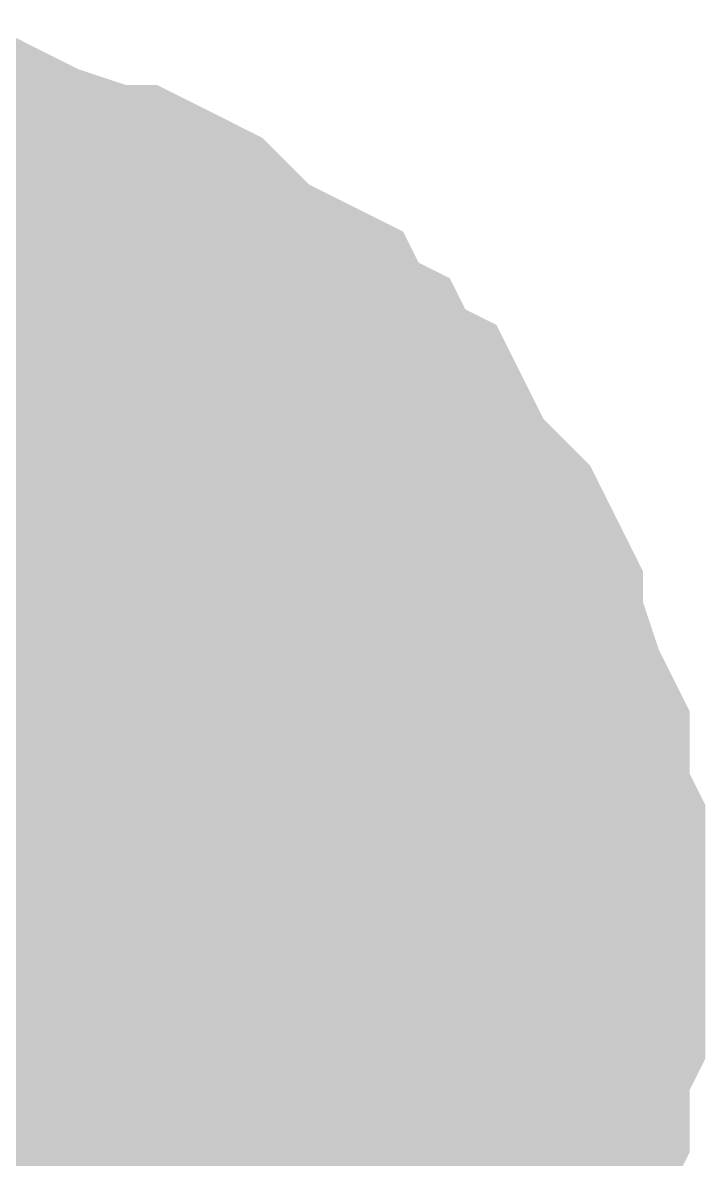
# Model space of a CAD drawing. Header units: inches. Extents: x 0 to 9.51, y -0.01 to 7.51.
# Drawn here: x 5.80643 to 5.8258, y 2.59334 to 2.62559 of the extents above; entities that cross this region are included whole.
import ezdxf

# ---------------------------------------------------------------- set-up
doc = ezdxf.new("R2010")
doc.units = ezdxf.units.IN
doc.header["$MEASUREMENT"] = 0
doc.layers.add('Sheet', color=255, linetype='Continuous')

msp = doc.modelspace()

# ---------------------------------------------------------------- linework, layer by layer
at = {"layer": 'Sheet'}
for points in [[(5.800005, 2.619693, 0.0118, 0.0118, 0), (5.800889, 2.619693, 0.0118, 0.0118, 0), (5.802215, 2.619693, 0.0118, 0.0118, 0), (5.803099, 2.619251, 0.0118, 0.0118, 0), (5.803984, 2.619251, 0.0118, 0.0118, 0), (5.804868, 2.619251, 0.0118, 0.0118, 0), (5.805752, 2.618809, 0.0118, 0.0118, 0), (5.807078, 2.618367, 0.0118, 0.0118, 0), (5.807963, 2.617925, 0.0118, 0.0118, 0), (5.808847, 2.617925, 0.0118, 0.0118, 0), (5.809731, 2.617482, 0.0118, 0.0118, 0), (5.810173, 2.61704, 0.0118, 0.0118, 0), (5.811057, 2.616156, 0.0118, 0.0118, 0), (5.811942, 2.615713, 0.0118, 0.0118, 0), (5.812826, 2.615271, 0.0118, 0.0118, 0), (5.813268, 2.614387, 0.0118, 0.0118, 0), (5.814152, 2.613945, 0.0118, 0.0118, 0), (5.814594, 2.61306, 0.0118, 0.0118, 0), (5.815478, 2.612618, 0.0118, 0.0118, 0), (5.815921, 2.611733, 0.0118, 0.0118, 0), (5.816363, 2.610849, 0.0118, 0.0118, 0), (5.817247, 2.609965, 0.0118, 0.0118, 0), (5.817689, 2.609522, 0.0118, 0.0118, 0), (5.818131, 2.608638, 0.0118, 0.0118, 0), (5.818131, 2.607754, 0.0118, 0.0118, 0), (5.818573, 2.606869, 0.0118, 0.0118, 0), (5.819015, 2.605542, 0.0118, 0.0118, 0), (5.819457, 2.604658, 0.0118, 0.0118, 0), (5.819457, 2.603774, 0.0118, 0.0118, 0), (5.819457, 2.602889, 0.0118, 0.0118, 0), (5.819899, 2.602005, 0.0118, 0.0118, 0), (5.819899, 2.600678, 0.0118, 0.0118, 0), (5.819899, 2.599794, 0.0118, 0.0118, 0)], [(5.800005, 2.619693, 0.0118, 0.0118, 0), (5.800889, 2.619693, 0.0118, 0.0118, 0), (5.802215, 2.619693, 0.0118, 0.0118, 0), (5.803099, 2.619251, 0.0118, 0.0118, 0), (5.803984, 2.619251, 0.0118, 0.0118, 0), (5.804868, 2.619251, 0.0118, 0.0118, 0), (5.805752, 2.618809, 0.0118, 0.0118, 0), (5.807078, 2.618367, 0.0118, 0.0118, 0), (5.807963, 2.617925, 0.0118, 0.0118, 0), (5.808847, 2.617925, 0.0118, 0.0118, 0), (5.809731, 2.617482, 0.0118, 0.0118, 0), (5.810173, 2.61704, 0.0118, 0.0118, 0), (5.811057, 2.616156, 0.0118, 0.0118, 0), (5.811942, 2.615713, 0.0118, 0.0118, 0), (5.812826, 2.615271, 0.0118, 0.0118, 0), (5.813268, 2.614387, 0.0118, 0.0118, 0), (5.814152, 2.613945, 0.0118, 0.0118, 0), (5.814594, 2.61306, 0.0118, 0.0118, 0), (5.815478, 2.612618, 0.0118, 0.0118, 0), (5.815921, 2.611733, 0.0118, 0.0118, 0), (5.816363, 2.610849, 0.0118, 0.0118, 0), (5.817247, 2.609965, 0.0118, 0.0118, 0), (5.817689, 2.609522, 0.0118, 0.0118, 0), (5.818131, 2.608638, 0.0118, 0.0118, 0), (5.818131, 2.607754, 0.0118, 0.0118, 0), (5.818573, 2.606869, 0.0118, 0.0118, 0), (5.819015, 2.605542, 0.0118, 0.0118, 0), (5.819457, 2.604658, 0.0118, 0.0118, 0), (5.819457, 2.603774, 0.0118, 0.0118, 0), (5.819457, 2.602889, 0.0118, 0.0118, 0), (5.819899, 2.602005, 0.0118, 0.0118, 0), (5.819899, 2.600678, 0.0118, 0.0118, 0), (5.819899, 2.599794, 0.0118, 0.0118, 0)], [(5.800005, 2.619693, 0.0118, 0.0118, 0), (5.800889, 2.619693, 0.0118, 0.0118, 0), (5.802215, 2.619693, 0.0118, 0.0118, 0), (5.803099, 2.619251, 0.0118, 0.0118, 0), (5.803984, 2.619251, 0.0118, 0.0118, 0), (5.804868, 2.619251, 0.0118, 0.0118, 0), (5.805752, 2.618809, 0.0118, 0.0118, 0), (5.807078, 2.618367, 0.0118, 0.0118, 0), (5.807963, 2.617925, 0.0118, 0.0118, 0), (5.808847, 2.617925, 0.0118, 0.0118, 0), (5.809731, 2.617482, 0.0118, 0.0118, 0), (5.810173, 2.61704, 0.0118, 0.0118, 0), (5.811057, 2.616156, 0.0118, 0.0118, 0), (5.811942, 2.615713, 0.0118, 0.0118, 0), (5.812826, 2.615271, 0.0118, 0.0118, 0), (5.813268, 2.614387, 0.0118, 0.0118, 0), (5.814152, 2.613945, 0.0118, 0.0118, 0), (5.814594, 2.61306, 0.0118, 0.0118, 0), (5.815478, 2.612618, 0.0118, 0.0118, 0), (5.815921, 2.611733, 0.0118, 0.0118, 0), (5.816363, 2.610849, 0.0118, 0.0118, 0), (5.817247, 2.609965, 0.0118, 0.0118, 0), (5.817689, 2.609522, 0.0118, 0.0118, 0), (5.818131, 2.608638, 0.0118, 0.0118, 0), (5.818131, 2.607754, 0.0118, 0.0118, 0), (5.818573, 2.606869, 0.0118, 0.0118, 0), (5.819015, 2.605542, 0.0118, 0.0118, 0), (5.819457, 2.604658, 0.0118, 0.0118, 0), (5.819457, 2.603774, 0.0118, 0.0118, 0), (5.819457, 2.602889, 0.0118, 0.0118, 0), (5.819899, 2.602005, 0.0118, 0.0118, 0), (5.819899, 2.600678, 0.0118, 0.0118, 0), (5.819899, 2.599794, 0.0118, 0.0118, 0)], [(5.800005, 2.619693, 0.0118, 0.0118, 0), (5.800889, 2.619693, 0.0118, 0.0118, 0), (5.802215, 2.619693, 0.0118, 0.0118, 0), (5.803099, 2.619251, 0.0118, 0.0118, 0), (5.803984, 2.619251, 0.0118, 0.0118, 0), (5.804868, 2.619251, 0.0118, 0.0118, 0), (5.805752, 2.618809, 0.0118, 0.0118, 0), (5.807078, 2.618367, 0.0118, 0.0118, 0), (5.807963, 2.617925, 0.0118, 0.0118, 0), (5.808847, 2.617925, 0.0118, 0.0118, 0), (5.809731, 2.617482, 0.0118, 0.0118, 0), (5.810173, 2.61704, 0.0118, 0.0118, 0), (5.811057, 2.616156, 0.0118, 0.0118, 0), (5.811942, 2.615713, 0.0118, 0.0118, 0), (5.812826, 2.615271, 0.0118, 0.0118, 0), (5.813268, 2.614387, 0.0118, 0.0118, 0), (5.814152, 2.613945, 0.0118, 0.0118, 0), (5.814594, 2.61306, 0.0118, 0.0118, 0), (5.815478, 2.612618, 0.0118, 0.0118, 0), (5.815921, 2.611733, 0.0118, 0.0118, 0), (5.816363, 2.610849, 0.0118, 0.0118, 0), (5.817247, 2.609965, 0.0118, 0.0118, 0), (5.817689, 2.609522, 0.0118, 0.0118, 0), (5.818131, 2.608638, 0.0118, 0.0118, 0), (5.818131, 2.607754, 0.0118, 0.0118, 0), (5.818573, 2.606869, 0.0118, 0.0118, 0), (5.819015, 2.605542, 0.0118, 0.0118, 0), (5.819457, 2.604658, 0.0118, 0.0118, 0), (5.819457, 2.603774, 0.0118, 0.0118, 0), (5.819457, 2.602889, 0.0118, 0.0118, 0), (5.819899, 2.602005, 0.0118, 0.0118, 0), (5.819899, 2.600678, 0.0118, 0.0118, 0), (5.819899, 2.599794, 0.0118, 0.0118, 0)], [(5.800005, 2.619693, 0.0118, 0.0118, 0), (5.800889, 2.619693, 0.0118, 0.0118, 0), (5.802215, 2.619693, 0.0118, 0.0118, 0), (5.803099, 2.619251, 0.0118, 0.0118, 0), (5.803984, 2.619251, 0.0118, 0.0118, 0), (5.804868, 2.619251, 0.0118, 0.0118, 0), (5.805752, 2.618809, 0.0118, 0.0118, 0), (5.807078, 2.618367, 0.0118, 0.0118, 0), (5.807963, 2.617925, 0.0118, 0.0118, 0), (5.808847, 2.617925, 0.0118, 0.0118, 0), (5.809731, 2.617482, 0.0118, 0.0118, 0), (5.810173, 2.61704, 0.0118, 0.0118, 0), (5.811057, 2.616156, 0.0118, 0.0118, 0), (5.811942, 2.615713, 0.0118, 0.0118, 0), (5.812826, 2.615271, 0.0118, 0.0118, 0), (5.813268, 2.614387, 0.0118, 0.0118, 0), (5.814152, 2.613945, 0.0118, 0.0118, 0), (5.814594, 2.61306, 0.0118, 0.0118, 0), (5.815478, 2.612618, 0.0118, 0.0118, 0), (5.815921, 2.611733, 0.0118, 0.0118, 0), (5.816363, 2.610849, 0.0118, 0.0118, 0), (5.817247, 2.609965, 0.0118, 0.0118, 0), (5.817689, 2.609522, 0.0118, 0.0118, 0), (5.818131, 2.608638, 0.0118, 0.0118, 0), (5.818131, 2.607754, 0.0118, 0.0118, 0), (5.818573, 2.606869, 0.0118, 0.0118, 0), (5.819015, 2.605542, 0.0118, 0.0118, 0), (5.819457, 2.604658, 0.0118, 0.0118, 0), (5.819457, 2.603774, 0.0118, 0.0118, 0), (5.819457, 2.602889, 0.0118, 0.0118, 0), (5.819899, 2.602005, 0.0118, 0.0118, 0), (5.819899, 2.600678, 0.0118, 0.0118, 0), (5.819899, 2.599794, 0.0118, 0.0118, 0)], [(5.803984, 2.619251, 0.0039, 0.0039, 0), (5.804868, 2.619251, 0.0039, 0.0039, 0), (5.805752, 2.618809, 0.0039, 0.0039, 0), (5.807078, 2.618367, 0.0039, 0.0039, 0), (5.807963, 2.617925, 0.0039, 0.0039, 0), (5.808847, 2.617925, 0.0039, 0.0039, 0), (5.809731, 2.617482, 0.0039, 0.0039, 0), (5.810173, 2.61704, 0.0039, 0.0039, 0), (5.811057, 2.616156, 0.0039, 0.0039, 0), (5.811942, 2.615713, 0.0039, 0.0039, 0), (5.812826, 2.615271, 0.0039, 0.0039, 0), (5.813268, 2.614387, 0.0039, 0.0039, 0), (5.814152, 2.613945, 0.0039, 0.0039, 0), (5.814594, 2.61306, 0.0039, 0.0039, 0), (5.815478, 2.612618, 0.0039, 0.0039, 0), (5.815921, 2.611733, 0.0039, 0.0039, 0), (5.816363, 2.610849, 0.0039, 0.0039, 0), (5.817247, 2.609965, 0.0039, 0.0039, 0), (5.817689, 2.609522, 0.0039, 0.0039, 0), (5.818131, 2.608638, 0.0039, 0.0039, 0), (5.818131, 2.607754, 0.0039, 0.0039, 0), (5.818573, 2.606869, 0.0039, 0.0039, 0), (5.819015, 2.605542, 0.0039, 0.0039, 0), (5.819457, 2.604658, 0.0039, 0.0039, 0), (5.819457, 2.603774, 0.0039, 0.0039, 0), (5.819457, 2.602889, 0.0039, 0.0039, 0), (5.819899, 2.602005, 0.0039, 0.0039, 0), (5.819899, 2.600678, 0.0039, 0.0039, 0), (5.819899, 2.599794, 0.0039, 0.0039, 0)], [(5.803984, 2.619251, 0.0039, 0.0039, 0), (5.804868, 2.619251, 0.0039, 0.0039, 0), (5.805752, 2.618809, 0.0039, 0.0039, 0), (5.807078, 2.618367, 0.0039, 0.0039, 0), (5.807963, 2.617925, 0.0039, 0.0039, 0), (5.808847, 2.617925, 0.0039, 0.0039, 0), (5.809731, 2.617482, 0.0039, 0.0039, 0), (5.810173, 2.61704, 0.0039, 0.0039, 0), (5.811057, 2.616156, 0.0039, 0.0039, 0), (5.811942, 2.615713, 0.0039, 0.0039, 0), (5.812826, 2.615271, 0.0039, 0.0039, 0), (5.813268, 2.614387, 0.0039, 0.0039, 0), (5.814152, 2.613945, 0.0039, 0.0039, 0), (5.814594, 2.61306, 0.0039, 0.0039, 0), (5.815478, 2.612618, 0.0039, 0.0039, 0), (5.815921, 2.611733, 0.0039, 0.0039, 0), (5.816363, 2.610849, 0.0039, 0.0039, 0), (5.817247, 2.609965, 0.0039, 0.0039, 0), (5.817689, 2.609522, 0.0039, 0.0039, 0), (5.818131, 2.608638, 0.0039, 0.0039, 0), (5.818131, 2.607754, 0.0039, 0.0039, 0), (5.818573, 2.606869, 0.0039, 0.0039, 0), (5.819015, 2.605542, 0.0039, 0.0039, 0), (5.819457, 2.604658, 0.0039, 0.0039, 0), (5.819457, 2.603774, 0.0039, 0.0039, 0), (5.819457, 2.602889, 0.0039, 0.0039, 0), (5.819899, 2.602005, 0.0039, 0.0039, 0), (5.819899, 2.600678, 0.0039, 0.0039, 0), (5.819899, 2.599794, 0.0039, 0.0039, 0)], [(5.803984, 2.619251, 0.0039, 0.0039, 0), (5.804868, 2.619251, 0.0039, 0.0039, 0), (5.805752, 2.618809, 0.0039, 0.0039, 0), (5.807078, 2.618367, 0.0039, 0.0039, 0), (5.807963, 2.617925, 0.0039, 0.0039, 0), (5.808847, 2.617925, 0.0039, 0.0039, 0), (5.809731, 2.617482, 0.0039, 0.0039, 0), (5.810173, 2.61704, 0.0039, 0.0039, 0), (5.811057, 2.616156, 0.0039, 0.0039, 0), (5.811942, 2.615713, 0.0039, 0.0039, 0), (5.812826, 2.615271, 0.0039, 0.0039, 0), (5.813268, 2.614387, 0.0039, 0.0039, 0), (5.814152, 2.613945, 0.0039, 0.0039, 0), (5.814594, 2.61306, 0.0039, 0.0039, 0), (5.815478, 2.612618, 0.0039, 0.0039, 0), (5.815921, 2.611733, 0.0039, 0.0039, 0), (5.816363, 2.610849, 0.0039, 0.0039, 0), (5.817247, 2.609965, 0.0039, 0.0039, 0), (5.817689, 2.609522, 0.0039, 0.0039, 0), (5.818131, 2.608638, 0.0039, 0.0039, 0), (5.818131, 2.607754, 0.0039, 0.0039, 0), (5.818573, 2.606869, 0.0039, 0.0039, 0), (5.819015, 2.605542, 0.0039, 0.0039, 0), (5.819457, 2.604658, 0.0039, 0.0039, 0), (5.819457, 2.603774, 0.0039, 0.0039, 0), (5.819457, 2.602889, 0.0039, 0.0039, 0), (5.819899, 2.602005, 0.0039, 0.0039, 0), (5.819899, 2.600678, 0.0039, 0.0039, 0), (5.819899, 2.599794, 0.0039, 0.0039, 0)], [(5.803984, 2.619251, 0.0039, 0.0039, 0), (5.804868, 2.619251, 0.0039, 0.0039, 0), (5.805752, 2.618809, 0.0039, 0.0039, 0), (5.807078, 2.618367, 0.0039, 0.0039, 0), (5.807963, 2.617925, 0.0039, 0.0039, 0), (5.808847, 2.617925, 0.0039, 0.0039, 0), (5.809731, 2.617482, 0.0039, 0.0039, 0), (5.810173, 2.61704, 0.0039, 0.0039, 0), (5.811057, 2.616156, 0.0039, 0.0039, 0), (5.811942, 2.615713, 0.0039, 0.0039, 0), (5.812826, 2.615271, 0.0039, 0.0039, 0), (5.813268, 2.614387, 0.0039, 0.0039, 0), (5.814152, 2.613945, 0.0039, 0.0039, 0), (5.814594, 2.61306, 0.0039, 0.0039, 0), (5.815478, 2.612618, 0.0039, 0.0039, 0), (5.815921, 2.611733, 0.0039, 0.0039, 0), (5.816363, 2.610849, 0.0039, 0.0039, 0), (5.817247, 2.609965, 0.0039, 0.0039, 0), (5.817689, 2.609522, 0.0039, 0.0039, 0), (5.818131, 2.608638, 0.0039, 0.0039, 0), (5.818131, 2.607754, 0.0039, 0.0039, 0), (5.818573, 2.606869, 0.0039, 0.0039, 0), (5.819015, 2.605542, 0.0039, 0.0039, 0), (5.819457, 2.604658, 0.0039, 0.0039, 0), (5.819457, 2.603774, 0.0039, 0.0039, 0), (5.819457, 2.602889, 0.0039, 0.0039, 0), (5.819899, 2.602005, 0.0039, 0.0039, 0), (5.819899, 2.600678, 0.0039, 0.0039, 0), (5.819899, 2.599794, 0.0039, 0.0039, 0)], [(5.803984, 2.619251, 0.0039, 0.0039, 0), (5.804868, 2.619251, 0.0039, 0.0039, 0), (5.805752, 2.618809, 0.0039, 0.0039, 0), (5.807078, 2.618367, 0.0039, 0.0039, 0), (5.807963, 2.617925, 0.0039, 0.0039, 0), (5.808847, 2.617925, 0.0039, 0.0039, 0), (5.809731, 2.617482, 0.0039, 0.0039, 0), (5.810173, 2.61704, 0.0039, 0.0039, 0), (5.811057, 2.616156, 0.0039, 0.0039, 0), (5.811942, 2.615713, 0.0039, 0.0039, 0), (5.812826, 2.615271, 0.0039, 0.0039, 0), (5.813268, 2.614387, 0.0039, 0.0039, 0), (5.814152, 2.613945, 0.0039, 0.0039, 0), (5.814594, 2.61306, 0.0039, 0.0039, 0), (5.815478, 2.612618, 0.0039, 0.0039, 0), (5.815921, 2.611733, 0.0039, 0.0039, 0), (5.816363, 2.610849, 0.0039, 0.0039, 0), (5.817247, 2.609965, 0.0039, 0.0039, 0), (5.817689, 2.609522, 0.0039, 0.0039, 0), (5.818131, 2.608638, 0.0039, 0.0039, 0), (5.818131, 2.607754, 0.0039, 0.0039, 0), (5.818573, 2.606869, 0.0039, 0.0039, 0), (5.819015, 2.605542, 0.0039, 0.0039, 0), (5.819457, 2.604658, 0.0039, 0.0039, 0), (5.819457, 2.603774, 0.0039, 0.0039, 0), (5.819457, 2.602889, 0.0039, 0.0039, 0), (5.819899, 2.602005, 0.0039, 0.0039, 0), (5.819899, 2.600678, 0.0039, 0.0039, 0), (5.819899, 2.599794, 0.0039, 0.0039, 0)], [(5.819899, 2.599794, 0.0118, 0.0118, 0), (5.819899, 2.598909, 0.0118, 0.0118, 0), (5.819899, 2.597583, 0.0118, 0.0118, 0), (5.819457, 2.596698, 0.0118, 0.0118, 0), (5.819457, 2.595814, 0.0118, 0.0118, 0), (5.819457, 2.594929, 0.0118, 0.0118, 0), (5.819015, 2.594045, 0.0118, 0.0118, 0), (5.818573, 2.592718, 0.0118, 0.0118, 0), (5.818131, 2.591834, 0.0118, 0.0118, 0), (5.818131, 2.590949, 0.0118, 0.0118, 0), (5.817689, 2.590065, 0.0118, 0.0118, 0), (5.817247, 2.589623, 0.0118, 0.0118, 0), (5.816363, 2.588738, 0.0118, 0.0118, 0), (5.815921, 2.587854, 0.0118, 0.0118, 0), (5.815478, 2.586969, 0.0118, 0.0118, 0)], [(5.819899, 2.599794, 0.0118, 0.0118, 0), (5.819899, 2.598909, 0.0118, 0.0118, 0), (5.819899, 2.597583, 0.0118, 0.0118, 0), (5.819457, 2.596698, 0.0118, 0.0118, 0), (5.819457, 2.595814, 0.0118, 0.0118, 0), (5.819457, 2.594929, 0.0118, 0.0118, 0), (5.819015, 2.594045, 0.0118, 0.0118, 0), (5.818573, 2.592718, 0.0118, 0.0118, 0), (5.818131, 2.591834, 0.0118, 0.0118, 0), (5.818131, 2.590949, 0.0118, 0.0118, 0), (5.817689, 2.590065, 0.0118, 0.0118, 0), (5.817247, 2.589623, 0.0118, 0.0118, 0), (5.816363, 2.588738, 0.0118, 0.0118, 0), (5.815921, 2.587854, 0.0118, 0.0118, 0), (5.815478, 2.586969, 0.0118, 0.0118, 0)], [(5.819899, 2.599794, 0.0118, 0.0118, 0), (5.819899, 2.598909, 0.0118, 0.0118, 0), (5.819899, 2.597583, 0.0118, 0.0118, 0), (5.819457, 2.596698, 0.0118, 0.0118, 0), (5.819457, 2.595814, 0.0118, 0.0118, 0), (5.819457, 2.594929, 0.0118, 0.0118, 0), (5.819015, 2.594045, 0.0118, 0.0118, 0), (5.818573, 2.592718, 0.0118, 0.0118, 0), (5.818131, 2.591834, 0.0118, 0.0118, 0), (5.818131, 2.590949, 0.0118, 0.0118, 0), (5.817689, 2.590065, 0.0118, 0.0118, 0), (5.817247, 2.589623, 0.0118, 0.0118, 0), (5.816363, 2.588738, 0.0118, 0.0118, 0), (5.815921, 2.587854, 0.0118, 0.0118, 0), (5.815478, 2.586969, 0.0118, 0.0118, 0)], [(5.819899, 2.599794, 0.0118, 0.0118, 0), (5.819899, 2.598909, 0.0118, 0.0118, 0), (5.819899, 2.597583, 0.0118, 0.0118, 0), (5.819457, 2.596698, 0.0118, 0.0118, 0), (5.819457, 2.595814, 0.0118, 0.0118, 0), (5.819457, 2.594929, 0.0118, 0.0118, 0), (5.819015, 2.594045, 0.0118, 0.0118, 0), (5.818573, 2.592718, 0.0118, 0.0118, 0), (5.818131, 2.591834, 0.0118, 0.0118, 0), (5.818131, 2.590949, 0.0118, 0.0118, 0), (5.817689, 2.590065, 0.0118, 0.0118, 0), (5.817247, 2.589623, 0.0118, 0.0118, 0), (5.816363, 2.588738, 0.0118, 0.0118, 0), (5.815921, 2.587854, 0.0118, 0.0118, 0), (5.815478, 2.586969, 0.0118, 0.0118, 0)], [(5.819899, 2.599794, 0.0118, 0.0118, 0), (5.819899, 2.598909, 0.0118, 0.0118, 0), (5.819899, 2.597583, 0.0118, 0.0118, 0), (5.819457, 2.596698, 0.0118, 0.0118, 0), (5.819457, 2.595814, 0.0118, 0.0118, 0), (5.819457, 2.594929, 0.0118, 0.0118, 0), (5.819015, 2.594045, 0.0118, 0.0118, 0), (5.818573, 2.592718, 0.0118, 0.0118, 0), (5.818131, 2.591834, 0.0118, 0.0118, 0), (5.818131, 2.590949, 0.0118, 0.0118, 0), (5.817689, 2.590065, 0.0118, 0.0118, 0), (5.817247, 2.589623, 0.0118, 0.0118, 0), (5.816363, 2.588738, 0.0118, 0.0118, 0), (5.815921, 2.587854, 0.0118, 0.0118, 0), (5.815478, 2.586969, 0.0118, 0.0118, 0)], [(5.819899, 2.599794, 0.0118, 0.0118, 0), (5.819899, 2.599794, 0.0118, 0.0118, 0), (5.819899, 2.599794, 0.0118, 0.0118, 0), (5.819899, 2.599794, 0.0118, 0.0118, 0), (5.819899, 2.599794, 0.0118, 0.0118, 0), (5.819899, 2.599794, 0.0118, 0.0118, 0), (5.819899, 2.599794, 0.0118, 0.0118, 0), (5.819899, 2.599794, 0.0118, 0.0118, 0), (5.819899, 2.599794, 0.0118, 0.0118, 0), (5.819899, 2.599794, 0.0118, 0.0118, 0), (5.819899, 2.599794, 0.0118, 0.0118, 0), (5.819899, 2.599794, 0.0118, 0.0118, 0), (5.819899, 2.599794, 0.0118, 0.0118, 0), (5.819899, 2.599794, 0.0118, 0.0118, 0), (5.819899, 2.599794, 0.0118, 0.0118, 0), (5.819899, 2.599794, 0.0118, 0.0118, 0), (5.819899, 2.599794, 0.0118, 0.0118, 0), (5.819899, 2.599794, 0.0118, 0.0118, 0), (5.819899, 2.599794, 0.0118, 0.0118, 0), (5.819899, 2.599794, 0.0118, 0.0118, 0), (5.819899, 2.599794, 0.0118, 0.0118, 0), (5.819899, 2.599794, 0.0118, 0.0118, 0), (5.819899, 2.599794, 0.0118, 0.0118, 0), (5.819899, 2.599794, 0.0118, 0.0118, 0), (5.819899, 2.599794, 0.0118, 0.0118, 0), (5.819899, 2.599794, 0.0118, 0.0118, 0), (5.819899, 2.599794, 0.0118, 0.0118, 0), (5.819899, 2.599794, 0.0118, 0.0118, 0), (5.819899, 2.599794, 0.0118, 0.0118, 0), (5.819899, 2.599794, 0.0118, 0.0118, 0), (5.819899, 2.599794, 0.0118, 0.0118, 0), (5.819899, 2.599794, 0.0118, 0.0118, 0), (5.819899, 2.599794, 0.0118, 0.0118, 0)], [(5.819899, 2.599794, 0.0118, 0.0118, 0), (5.819899, 2.599794, 0.0118, 0.0118, 0)], [(5.819899, 2.599794, 0.0118, 0.0118, 0), (5.819899, 2.599794, 0.0118, 0.0118, 0), (5.819899, 2.599794, 0.0118, 0.0118, 0), (5.819899, 2.599794, 0.0118, 0.0118, 0), (5.819899, 2.599794, 0.0118, 0.0118, 0), (5.819899, 2.599794, 0.0118, 0.0118, 0), (5.819899, 2.599794, 0.0118, 0.0118, 0), (5.819899, 2.599794, 0.0118, 0.0118, 0), (5.819899, 2.599794, 0.0118, 0.0118, 0), (5.819899, 2.599794, 0.0118, 0.0118, 0), (5.819899, 2.599794, 0.0118, 0.0118, 0), (5.819899, 2.599794, 0.0118, 0.0118, 0), (5.819899, 2.599794, 0.0118, 0.0118, 0), (5.819899, 2.599794, 0.0118, 0.0118, 0), (5.819899, 2.599794, 0.0118, 0.0118, 0), (5.819899, 2.599794, 0.0118, 0.0118, 0), (5.819899, 2.599794, 0.0118, 0.0118, 0), (5.819899, 2.599794, 0.0118, 0.0118, 0), (5.819899, 2.599794, 0.0118, 0.0118, 0), (5.819899, 2.599794, 0.0118, 0.0118, 0), (5.819899, 2.599794, 0.0118, 0.0118, 0), (5.819899, 2.599794, 0.0118, 0.0118, 0), (5.819899, 2.599794, 0.0118, 0.0118, 0), (5.819899, 2.599794, 0.0118, 0.0118, 0), (5.819899, 2.599794, 0.0118, 0.0118, 0), (5.819899, 2.599794, 0.0118, 0.0118, 0), (5.819899, 2.599794, 0.0118, 0.0118, 0), (5.819899, 2.599794, 0.0118, 0.0118, 0), (5.819899, 2.599794, 0.0118, 0.0118, 0), (5.819899, 2.599794, 0.0118, 0.0118, 0), (5.819899, 2.599794, 0.0118, 0.0118, 0), (5.819899, 2.599794, 0.0118, 0.0118, 0), (5.819899, 2.599794, 0.0118, 0.0118, 0)], [(5.819899, 2.599794, 0.0118, 0.0118, 0), (5.819899, 2.599794, 0.0118, 0.0118, 0)], [(5.819899, 2.599794, 0.0118, 0.0118, 0), (5.819899, 2.599794, 0.0118, 0.0118, 0), (5.819899, 2.599794, 0.0118, 0.0118, 0), (5.819899, 2.599794, 0.0118, 0.0118, 0), (5.819899, 2.599794, 0.0118, 0.0118, 0), (5.819899, 2.599794, 0.0118, 0.0118, 0), (5.819899, 2.599794, 0.0118, 0.0118, 0), (5.819899, 2.599794, 0.0118, 0.0118, 0), (5.819899, 2.599794, 0.0118, 0.0118, 0), (5.819899, 2.599794, 0.0118, 0.0118, 0), (5.819899, 2.599794, 0.0118, 0.0118, 0), (5.819899, 2.599794, 0.0118, 0.0118, 0), (5.819899, 2.599794, 0.0118, 0.0118, 0), (5.819899, 2.599794, 0.0118, 0.0118, 0), (5.819899, 2.599794, 0.0118, 0.0118, 0), (5.819899, 2.599794, 0.0118, 0.0118, 0), (5.819899, 2.599794, 0.0118, 0.0118, 0), (5.819899, 2.599794, 0.0118, 0.0118, 0), (5.819899, 2.599794, 0.0118, 0.0118, 0), (5.819899, 2.599794, 0.0118, 0.0118, 0), (5.819899, 2.599794, 0.0118, 0.0118, 0), (5.819899, 2.599794, 0.0118, 0.0118, 0), (5.819899, 2.599794, 0.0118, 0.0118, 0), (5.819899, 2.599794, 0.0118, 0.0118, 0), (5.819899, 2.599794, 0.0118, 0.0118, 0), (5.819899, 2.599794, 0.0118, 0.0118, 0), (5.819899, 2.599794, 0.0118, 0.0118, 0), (5.819899, 2.599794, 0.0118, 0.0118, 0), (5.819899, 2.599794, 0.0118, 0.0118, 0), (5.819899, 2.599794, 0.0118, 0.0118, 0), (5.819899, 2.599794, 0.0118, 0.0118, 0), (5.819899, 2.599794, 0.0118, 0.0118, 0), (5.819899, 2.599794, 0.0118, 0.0118, 0)], [(5.819899, 2.599794, 0.0118, 0.0118, 0), (5.819899, 2.599794, 0.0118, 0.0118, 0)], [(5.819899, 2.599794, 0.0118, 0.0118, 0), (5.819899, 2.599794, 0.0118, 0.0118, 0), (5.819899, 2.599794, 0.0118, 0.0118, 0), (5.819899, 2.599794, 0.0118, 0.0118, 0), (5.819899, 2.599794, 0.0118, 0.0118, 0), (5.819899, 2.599794, 0.0118, 0.0118, 0), (5.819899, 2.599794, 0.0118, 0.0118, 0), (5.819899, 2.599794, 0.0118, 0.0118, 0), (5.819899, 2.599794, 0.0118, 0.0118, 0), (5.819899, 2.599794, 0.0118, 0.0118, 0), (5.819899, 2.599794, 0.0118, 0.0118, 0), (5.819899, 2.599794, 0.0118, 0.0118, 0), (5.819899, 2.599794, 0.0118, 0.0118, 0), (5.819899, 2.599794, 0.0118, 0.0118, 0), (5.819899, 2.599794, 0.0118, 0.0118, 0), (5.819899, 2.599794, 0.0118, 0.0118, 0), (5.819899, 2.599794, 0.0118, 0.0118, 0), (5.819899, 2.599794, 0.0118, 0.0118, 0), (5.819899, 2.599794, 0.0118, 0.0118, 0), (5.819899, 2.599794, 0.0118, 0.0118, 0), (5.819899, 2.599794, 0.0118, 0.0118, 0), (5.819899, 2.599794, 0.0118, 0.0118, 0), (5.819899, 2.599794, 0.0118, 0.0118, 0), (5.819899, 2.599794, 0.0118, 0.0118, 0), (5.819899, 2.599794, 0.0118, 0.0118, 0), (5.819899, 2.599794, 0.0118, 0.0118, 0), (5.819899, 2.599794, 0.0118, 0.0118, 0), (5.819899, 2.599794, 0.0118, 0.0118, 0), (5.819899, 2.599794, 0.0118, 0.0118, 0), (5.819899, 2.599794, 0.0118, 0.0118, 0), (5.819899, 2.599794, 0.0118, 0.0118, 0), (5.819899, 2.599794, 0.0118, 0.0118, 0), (5.819899, 2.599794, 0.0118, 0.0118, 0)], [(5.819899, 2.599794, 0.0118, 0.0118, 0), (5.819899, 2.599794, 0.0118, 0.0118, 0)], [(5.819899, 2.599794, 0.0118, 0.0118, 0), (5.819899, 2.599794, 0.0118, 0.0118, 0), (5.819899, 2.599794, 0.0118, 0.0118, 0), (5.819899, 2.599794, 0.0118, 0.0118, 0), (5.819899, 2.599794, 0.0118, 0.0118, 0), (5.819899, 2.599794, 0.0118, 0.0118, 0), (5.819899, 2.599794, 0.0118, 0.0118, 0), (5.819899, 2.599794, 0.0118, 0.0118, 0), (5.819899, 2.599794, 0.0118, 0.0118, 0), (5.819899, 2.599794, 0.0118, 0.0118, 0), (5.819899, 2.599794, 0.0118, 0.0118, 0), (5.819899, 2.599794, 0.0118, 0.0118, 0), (5.819899, 2.599794, 0.0118, 0.0118, 0), (5.819899, 2.599794, 0.0118, 0.0118, 0), (5.819899, 2.599794, 0.0118, 0.0118, 0), (5.819899, 2.599794, 0.0118, 0.0118, 0), (5.819899, 2.599794, 0.0118, 0.0118, 0), (5.819899, 2.599794, 0.0118, 0.0118, 0), (5.819899, 2.599794, 0.0118, 0.0118, 0), (5.819899, 2.599794, 0.0118, 0.0118, 0), (5.819899, 2.599794, 0.0118, 0.0118, 0), (5.819899, 2.599794, 0.0118, 0.0118, 0), (5.819899, 2.599794, 0.0118, 0.0118, 0), (5.819899, 2.599794, 0.0118, 0.0118, 0), (5.819899, 2.599794, 0.0118, 0.0118, 0), (5.819899, 2.599794, 0.0118, 0.0118, 0), (5.819899, 2.599794, 0.0118, 0.0118, 0), (5.819899, 2.599794, 0.0118, 0.0118, 0), (5.819899, 2.599794, 0.0118, 0.0118, 0), (5.819899, 2.599794, 0.0118, 0.0118, 0), (5.819899, 2.599794, 0.0118, 0.0118, 0), (5.819899, 2.599794, 0.0118, 0.0118, 0), (5.819899, 2.599794, 0.0118, 0.0118, 0)], [(5.819899, 2.599794, 0.0118, 0.0118, 0), (5.819899, 2.599794, 0.0118, 0.0118, 0)], [(5.819899, 2.599794, 0.0039, 0.0039, 0), (5.819899, 2.598909, 0.0039, 0.0039, 0), (5.819899, 2.597583, 0.0039, 0.0039, 0), (5.819457, 2.596698, 0.0039, 0.0039, 0), (5.819457, 2.595814, 0.0039, 0.0039, 0), (5.819457, 2.594929, 0.0039, 0.0039, 0), (5.819015, 2.594045, 0.0039, 0.0039, 0), (5.818573, 2.592718, 0.0039, 0.0039, 0), (5.818131, 2.591834, 0.0039, 0.0039, 0), (5.818131, 2.590949, 0.0039, 0.0039, 0)], [(5.819899, 2.599794, 0.0039, 0.0039, 0), (5.819899, 2.598909, 0.0039, 0.0039, 0), (5.819899, 2.597583, 0.0039, 0.0039, 0), (5.819457, 2.596698, 0.0039, 0.0039, 0), (5.819457, 2.595814, 0.0039, 0.0039, 0), (5.819457, 2.594929, 0.0039, 0.0039, 0), (5.819015, 2.594045, 0.0039, 0.0039, 0), (5.818573, 2.592718, 0.0039, 0.0039, 0), (5.818131, 2.591834, 0.0039, 0.0039, 0), (5.818131, 2.590949, 0.0039, 0.0039, 0)], [(5.819899, 2.599794, 0.0039, 0.0039, 0), (5.819899, 2.598909, 0.0039, 0.0039, 0), (5.819899, 2.597583, 0.0039, 0.0039, 0), (5.819457, 2.596698, 0.0039, 0.0039, 0), (5.819457, 2.595814, 0.0039, 0.0039, 0), (5.819457, 2.594929, 0.0039, 0.0039, 0), (5.819015, 2.594045, 0.0039, 0.0039, 0), (5.818573, 2.592718, 0.0039, 0.0039, 0), (5.818131, 2.591834, 0.0039, 0.0039, 0), (5.818131, 2.590949, 0.0039, 0.0039, 0)], [(5.819899, 2.599794, 0.0039, 0.0039, 0), (5.819899, 2.598909, 0.0039, 0.0039, 0), (5.819899, 2.597583, 0.0039, 0.0039, 0), (5.819457, 2.596698, 0.0039, 0.0039, 0), (5.819457, 2.595814, 0.0039, 0.0039, 0), (5.819457, 2.594929, 0.0039, 0.0039, 0), (5.819015, 2.594045, 0.0039, 0.0039, 0), (5.818573, 2.592718, 0.0039, 0.0039, 0), (5.818131, 2.591834, 0.0039, 0.0039, 0), (5.818131, 2.590949, 0.0039, 0.0039, 0)], [(5.819899, 2.599794, 0.0039, 0.0039, 0), (5.819899, 2.598909, 0.0039, 0.0039, 0), (5.819899, 2.597583, 0.0039, 0.0039, 0), (5.819457, 2.596698, 0.0039, 0.0039, 0), (5.819457, 2.595814, 0.0039, 0.0039, 0), (5.819457, 2.594929, 0.0039, 0.0039, 0), (5.819015, 2.594045, 0.0039, 0.0039, 0), (5.818573, 2.592718, 0.0039, 0.0039, 0), (5.818131, 2.591834, 0.0039, 0.0039, 0), (5.818131, 2.590949, 0.0039, 0.0039, 0)], [(5.819899, 2.599794, 0.0039, 0.0039, 0), (5.819899, 2.599794, 0.0039, 0.0039, 0), (5.819899, 2.599794, 0.0039, 0.0039, 0), (5.819899, 2.599794, 0.0039, 0.0039, 0), (5.819899, 2.599794, 0.0039, 0.0039, 0), (5.819899, 2.599794, 0.0039, 0.0039, 0), (5.819899, 2.599794, 0.0039, 0.0039, 0), (5.819899, 2.599794, 0.0039, 0.0039, 0), (5.819899, 2.599794, 0.0039, 0.0039, 0), (5.819899, 2.599794, 0.0039, 0.0039, 0), (5.819899, 2.599794, 0.0039, 0.0039, 0), (5.819899, 2.599794, 0.0039, 0.0039, 0), (5.819899, 2.599794, 0.0039, 0.0039, 0), (5.819899, 2.599794, 0.0039, 0.0039, 0), (5.819899, 2.599794, 0.0039, 0.0039, 0), (5.819899, 2.599794, 0.0039, 0.0039, 0), (5.819899, 2.599794, 0.0039, 0.0039, 0), (5.819899, 2.599794, 0.0039, 0.0039, 0), (5.819899, 2.599794, 0.0039, 0.0039, 0), (5.819899, 2.599794, 0.0039, 0.0039, 0), (5.819899, 2.599794, 0.0039, 0.0039, 0), (5.819899, 2.599794, 0.0039, 0.0039, 0), (5.819899, 2.599794, 0.0039, 0.0039, 0), (5.819899, 2.599794, 0.0039, 0.0039, 0), (5.819899, 2.599794, 0.0039, 0.0039, 0), (5.819899, 2.599794, 0.0039, 0.0039, 0), (5.819899, 2.599794, 0.0039, 0.0039, 0), (5.819899, 2.599794, 0.0039, 0.0039, 0), (5.819899, 2.599794, 0.0039, 0.0039, 0), (5.819899, 2.599794, 0.0039, 0.0039, 0), (5.819899, 2.599794, 0.0039, 0.0039, 0), (5.819899, 2.599794, 0.0039, 0.0039, 0), (5.819899, 2.599794, 0.0039, 0.0039, 0)], [(5.819899, 2.599794, 0.0039, 0.0039, 0), (5.819899, 2.599794, 0.0039, 0.0039, 0)], [(5.819899, 2.599794, 0.0039, 0.0039, 0), (5.819899, 2.599794, 0.0039, 0.0039, 0), (5.819899, 2.599794, 0.0039, 0.0039, 0), (5.819899, 2.599794, 0.0039, 0.0039, 0), (5.819899, 2.599794, 0.0039, 0.0039, 0), (5.819899, 2.599794, 0.0039, 0.0039, 0), (5.819899, 2.599794, 0.0039, 0.0039, 0), (5.819899, 2.599794, 0.0039, 0.0039, 0), (5.819899, 2.599794, 0.0039, 0.0039, 0), (5.819899, 2.599794, 0.0039, 0.0039, 0), (5.819899, 2.599794, 0.0039, 0.0039, 0), (5.819899, 2.599794, 0.0039, 0.0039, 0), (5.819899, 2.599794, 0.0039, 0.0039, 0), (5.819899, 2.599794, 0.0039, 0.0039, 0), (5.819899, 2.599794, 0.0039, 0.0039, 0), (5.819899, 2.599794, 0.0039, 0.0039, 0), (5.819899, 2.599794, 0.0039, 0.0039, 0), (5.819899, 2.599794, 0.0039, 0.0039, 0), (5.819899, 2.599794, 0.0039, 0.0039, 0), (5.819899, 2.599794, 0.0039, 0.0039, 0), (5.819899, 2.599794, 0.0039, 0.0039, 0), (5.819899, 2.599794, 0.0039, 0.0039, 0), (5.819899, 2.599794, 0.0039, 0.0039, 0), (5.819899, 2.599794, 0.0039, 0.0039, 0), (5.819899, 2.599794, 0.0039, 0.0039, 0), (5.819899, 2.599794, 0.0039, 0.0039, 0), (5.819899, 2.599794, 0.0039, 0.0039, 0), (5.819899, 2.599794, 0.0039, 0.0039, 0), (5.819899, 2.599794, 0.0039, 0.0039, 0), (5.819899, 2.599794, 0.0039, 0.0039, 0), (5.819899, 2.599794, 0.0039, 0.0039, 0), (5.819899, 2.599794, 0.0039, 0.0039, 0), (5.819899, 2.599794, 0.0039, 0.0039, 0)], [(5.819899, 2.599794, 0.0039, 0.0039, 0), (5.819899, 2.599794, 0.0039, 0.0039, 0)], [(5.819899, 2.599794, 0.0039, 0.0039, 0), (5.819899, 2.599794, 0.0039, 0.0039, 0), (5.819899, 2.599794, 0.0039, 0.0039, 0), (5.819899, 2.599794, 0.0039, 0.0039, 0), (5.819899, 2.599794, 0.0039, 0.0039, 0), (5.819899, 2.599794, 0.0039, 0.0039, 0), (5.819899, 2.599794, 0.0039, 0.0039, 0), (5.819899, 2.599794, 0.0039, 0.0039, 0), (5.819899, 2.599794, 0.0039, 0.0039, 0), (5.819899, 2.599794, 0.0039, 0.0039, 0), (5.819899, 2.599794, 0.0039, 0.0039, 0), (5.819899, 2.599794, 0.0039, 0.0039, 0), (5.819899, 2.599794, 0.0039, 0.0039, 0), (5.819899, 2.599794, 0.0039, 0.0039, 0), (5.819899, 2.599794, 0.0039, 0.0039, 0), (5.819899, 2.599794, 0.0039, 0.0039, 0), (5.819899, 2.599794, 0.0039, 0.0039, 0), (5.819899, 2.599794, 0.0039, 0.0039, 0), (5.819899, 2.599794, 0.0039, 0.0039, 0), (5.819899, 2.599794, 0.0039, 0.0039, 0), (5.819899, 2.599794, 0.0039, 0.0039, 0), (5.819899, 2.599794, 0.0039, 0.0039, 0), (5.819899, 2.599794, 0.0039, 0.0039, 0), (5.819899, 2.599794, 0.0039, 0.0039, 0), (5.819899, 2.599794, 0.0039, 0.0039, 0), (5.819899, 2.599794, 0.0039, 0.0039, 0), (5.819899, 2.599794, 0.0039, 0.0039, 0), (5.819899, 2.599794, 0.0039, 0.0039, 0), (5.819899, 2.599794, 0.0039, 0.0039, 0), (5.819899, 2.599794, 0.0039, 0.0039, 0), (5.819899, 2.599794, 0.0039, 0.0039, 0), (5.819899, 2.599794, 0.0039, 0.0039, 0), (5.819899, 2.599794, 0.0039, 0.0039, 0)], [(5.819899, 2.599794, 0.0039, 0.0039, 0), (5.819899, 2.599794, 0.0039, 0.0039, 0)], [(5.819899, 2.599794, 0.0039, 0.0039, 0), (5.819899, 2.599794, 0.0039, 0.0039, 0), (5.819899, 2.599794, 0.0039, 0.0039, 0), (5.819899, 2.599794, 0.0039, 0.0039, 0), (5.819899, 2.599794, 0.0039, 0.0039, 0), (5.819899, 2.599794, 0.0039, 0.0039, 0), (5.819899, 2.599794, 0.0039, 0.0039, 0), (5.819899, 2.599794, 0.0039, 0.0039, 0), (5.819899, 2.599794, 0.0039, 0.0039, 0), (5.819899, 2.599794, 0.0039, 0.0039, 0), (5.819899, 2.599794, 0.0039, 0.0039, 0), (5.819899, 2.599794, 0.0039, 0.0039, 0), (5.819899, 2.599794, 0.0039, 0.0039, 0), (5.819899, 2.599794, 0.0039, 0.0039, 0), (5.819899, 2.599794, 0.0039, 0.0039, 0), (5.819899, 2.599794, 0.0039, 0.0039, 0), (5.819899, 2.599794, 0.0039, 0.0039, 0), (5.819899, 2.599794, 0.0039, 0.0039, 0), (5.819899, 2.599794, 0.0039, 0.0039, 0), (5.819899, 2.599794, 0.0039, 0.0039, 0), (5.819899, 2.599794, 0.0039, 0.0039, 0), (5.819899, 2.599794, 0.0039, 0.0039, 0), (5.819899, 2.599794, 0.0039, 0.0039, 0), (5.819899, 2.599794, 0.0039, 0.0039, 0), (5.819899, 2.599794, 0.0039, 0.0039, 0), (5.819899, 2.599794, 0.0039, 0.0039, 0), (5.819899, 2.599794, 0.0039, 0.0039, 0), (5.819899, 2.599794, 0.0039, 0.0039, 0), (5.819899, 2.599794, 0.0039, 0.0039, 0), (5.819899, 2.599794, 0.0039, 0.0039, 0), (5.819899, 2.599794, 0.0039, 0.0039, 0), (5.819899, 2.599794, 0.0039, 0.0039, 0), (5.819899, 2.599794, 0.0039, 0.0039, 0)], [(5.819899, 2.599794, 0.0039, 0.0039, 0), (5.819899, 2.599794, 0.0039, 0.0039, 0)], [(5.819899, 2.599794, 0.0039, 0.0039, 0), (5.819899, 2.599794, 0.0039, 0.0039, 0), (5.819899, 2.599794, 0.0039, 0.0039, 0), (5.819899, 2.599794, 0.0039, 0.0039, 0), (5.819899, 2.599794, 0.0039, 0.0039, 0), (5.819899, 2.599794, 0.0039, 0.0039, 0), (5.819899, 2.599794, 0.0039, 0.0039, 0), (5.819899, 2.599794, 0.0039, 0.0039, 0), (5.819899, 2.599794, 0.0039, 0.0039, 0), (5.819899, 2.599794, 0.0039, 0.0039, 0), (5.819899, 2.599794, 0.0039, 0.0039, 0), (5.819899, 2.599794, 0.0039, 0.0039, 0), (5.819899, 2.599794, 0.0039, 0.0039, 0), (5.819899, 2.599794, 0.0039, 0.0039, 0), (5.819899, 2.599794, 0.0039, 0.0039, 0), (5.819899, 2.599794, 0.0039, 0.0039, 0), (5.819899, 2.599794, 0.0039, 0.0039, 0), (5.819899, 2.599794, 0.0039, 0.0039, 0), (5.819899, 2.599794, 0.0039, 0.0039, 0), (5.819899, 2.599794, 0.0039, 0.0039, 0), (5.819899, 2.599794, 0.0039, 0.0039, 0), (5.819899, 2.599794, 0.0039, 0.0039, 0), (5.819899, 2.599794, 0.0039, 0.0039, 0), (5.819899, 2.599794, 0.0039, 0.0039, 0), (5.819899, 2.599794, 0.0039, 0.0039, 0), (5.819899, 2.599794, 0.0039, 0.0039, 0), (5.819899, 2.599794, 0.0039, 0.0039, 0), (5.819899, 2.599794, 0.0039, 0.0039, 0), (5.819899, 2.599794, 0.0039, 0.0039, 0), (5.819899, 2.599794, 0.0039, 0.0039, 0), (5.819899, 2.599794, 0.0039, 0.0039, 0), (5.819899, 2.599794, 0.0039, 0.0039, 0), (5.819899, 2.599794, 0.0039, 0.0039, 0)], [(5.819899, 2.599794, 0.0039, 0.0039, 0), (5.819899, 2.599794, 0.0039, 0.0039, 0)]]:
    msp.add_lwpolyline(points, format="xyseb", dxfattribs=at)
msp.add_lwpolyline([(5.79, 2.6, 0.02, 0.02, 1), (5.81, 2.6, 0.02, 0.02, 1)], format="xyseb", close=True, dxfattribs=at)

doc.saveas('drawing.dxf')
